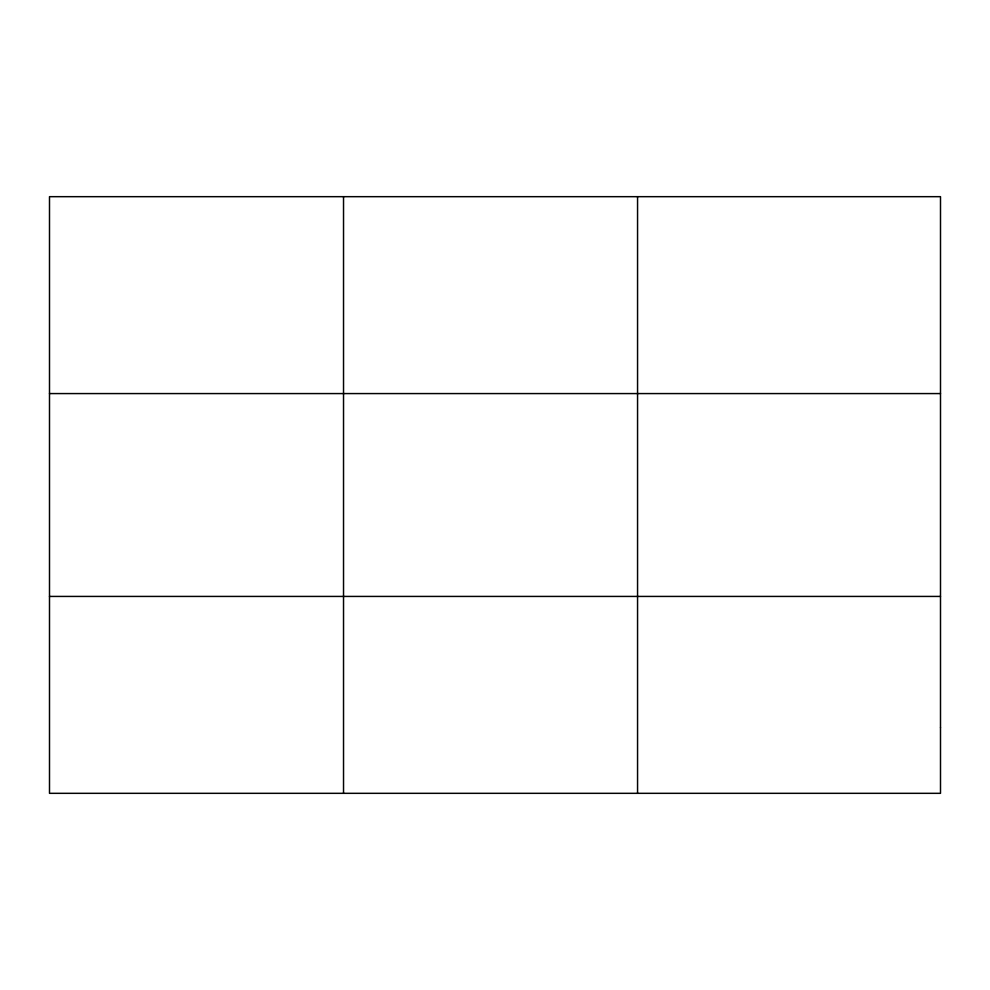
<?xml version="1.0" encoding="UTF-8"?>
<svg xmlns="http://www.w3.org/2000/svg" width="990" height="990" viewBox="0 0 990 990"><rect width="100%" height="100%" fill="white"/><g stroke="black" fill="none" stroke-linecap="round" stroke-linejoin="round"><path stroke-width="1.49" d="M343.53 196.676L343.53 793.324M637.56 196.676L637.56 793.324M49.5 393.575L940.5 393.575M49.5 596.425L940.5 596.425M940.5 727.687L940.5 793.324L49.5 793.324L49.5 196.676L940.5 196.676L940.5 727.687"/></g></svg>
